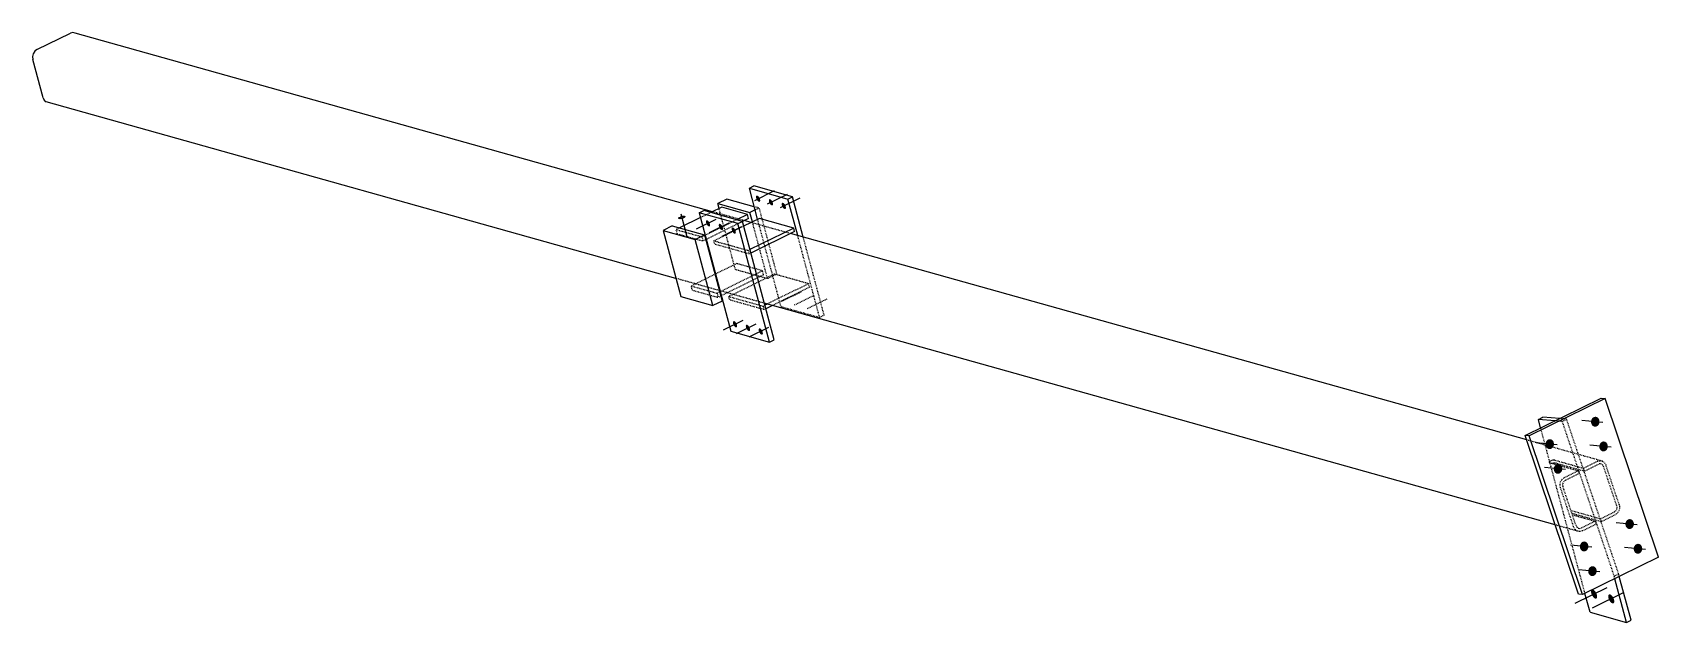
# Model space of a CAD drawing. Header units: millimetres. Extents: x 7 to 46972, y 6 to 1565.
# Drawn here: x 42728 to 46972, y 26 to 1565 of the extents above; entities that cross this region are included whole.
import ezdxf

# ---------------------------------------------------------------- set-up
doc = ezdxf.new("R2010")
doc.units = ezdxf.units.MM
doc.linetypes.add('DXK_LINE_DOT2', pattern=[3.9198, 1.9599, -1.9599])
doc.layers.add('STÅL', color=7, linetype='Continuous')

msp = doc.modelspace()

# ---------------------------------------------------------------- hatches: boundary and pattern name
at = {"layer": 'STÅL', "linetype": 'Continuous'}
for points in [[(44625.8, 1133.2), (44626.5, 1131.5), (44627.1, 1129.7), (44627.4, 1128.1), (44627.5, 1126.6), (44627.3, 1125.2), (44626.9, 1124.2), (44626.3, 1123.5), (44625.5, 1123.1), (44624.6, 1123), (44623.5, 1123.4), (44622.4, 1124.1), (44621.2, 1125.1), (44620.1, 1126.3), (44619.1, 1127.8), (44618.2, 1129.4), (44617.4, 1131.2), (44616.9, 1132.9), (44616.6, 1134.5), (44616.5, 1136.1), (44616.6, 1137.4), (44617, 1138.4), (44617.6, 1139.1), (44618.4, 1139.5), (44619.4, 1139.6), (44620.4, 1139.2), (44621.6, 1138.6), (44622.7, 1137.6), (44623.8, 1136.3), (44624.9, 1134.8)], [(44659.3, 1123.8), (44660.1, 1122.1), (44660.6, 1120.3), (44661, 1118.7), (44661, 1117.2), (44660.9, 1115.8), (44660.5, 1114.8), (44659.9, 1114.1), (44659.1, 1113.7), (44658.2, 1113.6), (44657.1, 1114), (44656, 1114.7), (44654.8, 1115.6), (44653.7, 1116.9), (44652.7, 1118.4), (44651.8, 1120), (44651, 1121.8), (44650.5, 1123.5), (44650.1, 1125.1), (44650.1, 1126.7), (44650.2, 1128), (44650.6, 1129), (44651.2, 1129.7), (44652, 1130.1), (44652.9, 1130.2), (44654, 1129.8), (44655.1, 1129.2), (44656.3, 1128.2), (44657.4, 1126.9), (44658.4, 1125.4)], [(44692.9, 1114.4), (44693.7, 1112.6), (44694.2, 1110.9), (44694.5, 1109.3), (44694.6, 1107.7), (44694.5, 1106.4), (44694.1, 1105.4), (44693.5, 1104.7), (44692.7, 1104.3), (44691.7, 1104.2), (44690.7, 1104.6), (44689.5, 1105.3), (44688.4, 1106.2), (44687.3, 1107.5), (44686.2, 1109), (44685.3, 1110.6), (44684.6, 1112.4), (44684, 1114.1), (44683.7, 1115.7), (44683.6, 1117.3), (44683.8, 1118.6), (44684.2, 1119.6), (44684.8, 1120.3), (44685.6, 1120.7), (44686.5, 1120.8), (44687.6, 1120.4), (44688.7, 1119.8), (44689.9, 1118.8), (44691, 1117.5), (44692, 1116)], [(44495, 1068.9), (44495.8, 1067.2), (44496.3, 1065.5), (44496.7, 1063.8), (44496.7, 1062.3), (44496.6, 1061), (44496.2, 1060), (44495.6, 1059.2), (44494.8, 1058.8), (44493.9, 1058.8), (44492.8, 1059.1), (44491.7, 1059.8), (44490.5, 1060.8), (44489.4, 1062.1), (44488.4, 1063.6), (44487.5, 1065.2), (44486.7, 1066.9), (44486.2, 1068.6), (44485.8, 1070.3), (44485.8, 1071.8), (44485.9, 1073.1), (44486.3, 1074.2), (44486.9, 1074.9), (44487.7, 1075.3), (44488.6, 1075.3), (44489.7, 1075), (44490.8, 1074.3), (44492, 1073.3), (44493.1, 1072.1), (44494.1, 1070.6)], [(44528.6, 1059.5), (44529.4, 1057.8), (44529.9, 1056.1), (44530.2, 1054.4), (44530.3, 1052.9), (44530.2, 1051.6), (44529.8, 1050.6), (44529.2, 1049.8), (44528.4, 1049.4), (44527.4, 1049.4), (44526.4, 1049.7), (44525.2, 1050.4), (44524.1, 1051.4), (44523, 1052.7), (44521.9, 1054.2), (44521, 1055.8), (44520.3, 1057.5), (44519.7, 1059.2), (44519.4, 1060.9), (44519.3, 1062.4), (44519.5, 1063.7), (44519.9, 1064.8), (44520.5, 1065.5), (44521.3, 1065.9), (44522.2, 1065.9), (44523.3, 1065.6), (44524.4, 1064.9), (44525.6, 1063.9), (44526.7, 1062.7), (44527.7, 1061.2)], [(44562.2, 1050.1), (44562.9, 1048.4), (44563.5, 1046.7), (44563.8, 1045), (44563.9, 1043.5), (44563.7, 1042.2), (44563.4, 1041.2), (44562.8, 1040.4), (44562, 1040), (44561, 1040), (44559.9, 1040.3), (44558.8, 1041), (44557.7, 1042), (44556.6, 1043.3), (44555.5, 1044.8), (44554.6, 1046.4), (44553.9, 1048.1), (44553.3, 1049.8), (44553, 1051.5), (44552.9, 1053), (44553.1, 1054.3), (44553.5, 1055.4), (44554.1, 1056.1), (44554.9, 1056.5), (44555.8, 1056.5), (44556.9, 1056.2), (44558, 1055.5), (44559.1, 1054.5), (44560.3, 1053.3), (44561.3, 1051.8)], [(44565.6, 805.7), (44566.3, 804), (44566.9, 802.3), (44567.2, 800.6), (44567.3, 799.1), (44567.1, 797.8), (44566.7, 796.7), (44566.1, 796), (44565.3, 795.6), (44564.4, 795.6), (44563.3, 795.9), (44562.2, 796.6), (44561, 797.6), (44559.9, 798.8), (44558.9, 800.3), (44558, 802), (44557.2, 803.7), (44556.7, 805.4), (44556.4, 807.1), (44556.3, 808.6), (44556.4, 809.9), (44556.8, 810.9), (44557.4, 811.7), (44558.2, 812.1), (44559.2, 812.1), (44560.2, 811.8), (44561.4, 811.1), (44562.5, 810.1), (44563.6, 808.8), (44564.7, 807.3)], [(44599.2, 796.3), (44599.9, 794.6), (44600.4, 792.9), (44600.8, 791.2), (44600.9, 789.7), (44600.7, 788.4), (44600.3, 787.3), (44599.7, 786.6), (44598.9, 786.2), (44598, 786.2), (44596.9, 786.5), (44595.8, 787.2), (44594.6, 788.2), (44593.5, 789.4), (44592.5, 790.9), (44591.6, 792.6), (44590.8, 794.3), (44590.3, 796), (44590, 797.7), (44589.9, 799.2), (44590, 800.5), (44590.4, 801.5), (44591, 802.3), (44591.8, 802.7), (44592.8, 802.7), (44593.8, 802.4), (44595, 801.7), (44596.1, 800.7), (44597.2, 799.4), (44598.2, 797.9)], [(44632.7, 786.9), (44633.5, 785.2), (44634, 783.5), (44634.3, 781.8), (44634.4, 780.3), (44634.3, 779), (44633.9, 777.9), (44633.3, 777.2), (44632.5, 776.8), (44631.5, 776.8), (44630.5, 777.1), (44629.3, 777.8), (44628.2, 778.8), (44627.1, 780), (44626.1, 781.5), (44625.1, 783.2), (44624.4, 784.9), (44623.9, 786.6), (44623.5, 788.3), (44623.5, 789.8), (44623.6, 791.1), (44624, 792.1), (44624.6, 792.9), (44625.4, 793.3), (44626.3, 793.3), (44627.4, 793), (44628.5, 792.3), (44629.7, 791.3), (44630.8, 790), (44631.8, 788.5)], [(46796.3, 550.7), (46796.7, 553.3), (46797.7, 555.8), (46799, 558.1), (46800.7, 560), (46802.7, 561.4), (46804.9, 562.3), (46807.2, 562.7), (46809.5, 562.5), (46811.7, 561.7), (46813.7, 560.5), (46815.5, 558.7), (46816.8, 556.6), (46817.8, 554.1), (46818.3, 551.5), (46818.3, 548.8), (46817.8, 546.1), (46816.9, 543.6), (46815.5, 541.3), (46813.8, 539.5), (46811.8, 538), (46809.6, 537.1), (46807.3, 536.7), (46805, 536.9), (46802.8, 537.7), (46800.8, 539), (46799.1, 540.7), (46797.7, 542.9), (46796.8, 545.3), (46796.3, 547.9)], [(46677.4, 492.3), (46677.9, 494.9), (46678.8, 497.4), (46680.2, 499.7), (46681.9, 501.6), (46683.9, 503), (46686.1, 503.9), (46688.4, 504.3), (46690.7, 504.1), (46692.9, 503.4), (46694.9, 502.1), (46696.6, 500.3), (46698, 498.2), (46698.9, 495.7), (46699.4, 493.1), (46699.4, 490.4), (46699, 487.7), (46698, 485.2), (46696.7, 482.9), (46695, 481.1), (46693, 479.6), (46690.8, 478.7), (46688.5, 478.3), (46686.2, 478.5), (46684, 479.3), (46682, 480.6), (46680.3, 482.3), (46678.9, 484.5), (46677.9, 486.9), (46677.4, 489.5)], [(46817.9, 486.3), (46818.4, 488.9), (46819.3, 491.4), (46820.7, 493.7), (46822.4, 495.6), (46824.4, 497), (46826.6, 497.9), (46828.9, 498.3), (46831.2, 498.1), (46833.4, 497.3), (46835.4, 496.1), (46837.1, 494.3), (46838.5, 492.2), (46839.4, 489.7), (46839.9, 487.1), (46840, 484.4), (46839.5, 481.7), (46838.5, 479.2), (46837.2, 476.9), (46835.5, 475.1), (46833.5, 473.6), (46831.3, 472.7), (46829, 472.3), (46826.7, 472.5), (46824.5, 473.3), (46822.5, 474.6), (46820.8, 476.3), (46819.4, 478.5), (46818.4, 480.9), (46818, 483.5)], [(46699.1, 427.9), (46699.6, 430.5), (46700.5, 433), (46701.9, 435.3), (46703.6, 437.2), (46705.6, 438.6), (46707.8, 439.5), (46710.1, 439.9), (46712.4, 439.7), (46714.6, 439), (46716.6, 437.7), (46718.3, 435.9), (46719.7, 433.8), (46720.6, 431.3), (46721.1, 428.7), (46721.1, 426), (46720.6, 423.3), (46719.7, 420.8), (46718.4, 418.5), (46716.6, 416.7), (46714.7, 415.2), (46712.5, 414.3), (46710.2, 413.9), (46707.9, 414.1), (46705.7, 414.9), (46703.7, 416.2), (46701.9, 417.9), (46700.6, 420.1), (46699.6, 422.5), (46699.1, 425.1)], [(46886.1, 283.9), (46886.5, 286.5), (46887.5, 289), (46888.8, 291.3), (46890.5, 293.2), (46892.5, 294.6), (46894.7, 295.5), (46897, 295.9), (46899.3, 295.7), (46901.5, 294.9), (46903.5, 293.7), (46905.2, 291.9), (46906.6, 289.8), (46907.6, 287.3), (46908.1, 284.7), (46908.1, 282), (46907.6, 279.3), (46906.7, 276.8), (46905.3, 274.5), (46903.6, 272.7), (46901.6, 271.2), (46899.4, 270.3), (46897.1, 269.9), (46894.8, 270.1), (46892.6, 270.9), (46890.6, 272.2), (46888.9, 273.9), (46887.5, 276.1), (46886.6, 278.5), (46886.1, 281.1)], [(46767.2, 225.5), (46767.7, 228.1), (46768.6, 230.6), (46770, 232.9), (46771.7, 234.8), (46773.7, 236.2), (46775.9, 237.1), (46778.2, 237.5), (46780.5, 237.3), (46782.7, 236.5), (46784.7, 235.3), (46786.4, 233.5), (46787.8, 231.4), (46788.7, 228.9), (46789.2, 226.3), (46789.2, 223.6), (46788.8, 220.9), (46787.8, 218.4), (46786.5, 216.1), (46784.8, 214.3), (46782.8, 212.8), (46780.6, 211.9), (46778.3, 211.5), (46776, 211.7), (46773.8, 212.5), (46771.8, 213.8), (46770, 215.5), (46768.7, 217.7), (46767.7, 220.1), (46767.2, 222.7)], [(46907.7, 219.5), (46908.2, 222.1), (46909.1, 224.6), (46910.5, 226.9), (46912.2, 228.8), (46914.2, 230.2), (46916.4, 231.1), (46918.7, 231.5), (46921, 231.3), (46923.2, 230.5), (46925.2, 229.3), (46926.9, 227.5), (46928.3, 225.4), (46929.2, 222.9), (46929.7, 220.3), (46929.7, 217.6), (46929.3, 214.9), (46928.3, 212.4), (46927, 210.1), (46925.3, 208.3), (46923.3, 206.8), (46921.1, 205.9), (46918.8, 205.5), (46916.5, 205.7), (46914.3, 206.5), (46912.3, 207.8), (46910.5, 209.5), (46909.2, 211.7), (46908.2, 214.1), (46907.7, 216.7)], [(46788.9, 161.1), (46789.4, 163.7), (46790.3, 166.2), (46791.6, 168.5), (46793.4, 170.4), (46795.4, 171.8), (46797.5, 172.7), (46799.8, 173.1), (46802.1, 172.9), (46804.3, 172.1), (46806.4, 170.9), (46808.1, 169.1), (46809.4, 167), (46810.4, 164.5), (46810.9, 161.9), (46810.9, 159.2), (46810.4, 156.5), (46809.5, 154), (46808.1, 151.7), (46806.4, 149.9), (46804.4, 148.4), (46802.2, 147.5), (46799.9, 147.1), (46797.6, 147.3), (46795.4, 148.1), (46793.4, 149.4), (46791.7, 151.1), (46790.3, 153.3), (46789.4, 155.7), (46788.9, 158.3)], [(46809.7, 103.1), (46810.7, 100.7), (46811.5, 98.2), (46812, 95.8), (46812.1, 93.6), (46811.9, 91.7), (46811.3, 90.2), (46810.5, 89.1), (46809.3, 88.6), (46807.9, 88.5), (46806.4, 89), (46804.8, 90), (46803.1, 91.4), (46801.5, 93.2), (46800, 95.4), (46798.7, 97.8), (46797.6, 100.2), (46796.9, 102.7), (46796.4, 105.1), (46796.3, 107.3), (46796.5, 109.2), (46797, 110.7), (46797.9, 111.8), (46799.1, 112.3), (46800.4, 112.4), (46802, 111.9), (46803.6, 110.9), (46805.3, 109.5), (46806.9, 107.7), (46808.4, 105.5)], [(46854.4, 90.6), (46855.5, 88.1), (46856.3, 85.6), (46856.8, 83.2), (46856.9, 81), (46856.7, 79.2), (46856.1, 77.6), (46855.2, 76.6), (46854.1, 76), (46852.7, 76), (46851.2, 76.5), (46849.6, 77.4), (46847.9, 78.9), (46846.3, 80.7), (46844.8, 82.9), (46843.5, 85.2), (46842.4, 87.7), (46841.6, 90.2), (46841.2, 92.6), (46841, 94.8), (46841.3, 96.7), (46841.8, 98.2), (46842.7, 99.2), (46843.8, 99.8), (46845.2, 99.8), (46846.7, 99.4), (46848.4, 98.4), (46850, 96.9), (46851.6, 95.1), (46853.1, 93)]]:
    msp.add_hatch(color=96, dxfattribs=at).paths.add_polyline_path(points)

# ---------------------------------------------------------------- linework, layer by layer
at = {"layer": 'STÅL', "color": 2, "linetype": 'Continuous'}
for p, q in [((42739.6, 1520.1), (42826.8, 1563)), ((42833.2, 1564.6), (42826.8, 1563)), ((42839.4, 1563.2), (42833.2, 1564.6)), ((44502.9, 1097.4), (42839.4, 1563.2)), ((42729.8, 1509.3), (42728, 1501.7)), ((42728, 1501.7), (42728.6, 1494.2)), ((42755.4, 1394.4), (42728.6, 1494.2)), ((42733.9, 1515.8), (42729.8, 1509.3)), ((42739.6, 1520.1), (42733.9, 1515.8)), ((42755.4, 1394.4), (42758.5, 1388)), ((42758.5, 1388), (42763.5, 1383.8)), ((44407.6, 923.5), (42763.5, 1383.8)), ((44599.1, 1158.7), (44611, 1164.5)), ((44599.1, 1158.7), (44699.8, 1130.5)), ((44620.8, 1077.7), (44599.1, 1158.7)), ((44711.7, 1136.3), (44611, 1164.5)), ((44527, 1109.2), (44498.4, 1095.2)), ((44540.4, 1130.5), (44516.6, 1118.8)), ((44520.1, 1105.8), (44516.6, 1118.8)), ((44516.6, 1118.8), (44600.6, 1095.3)), ((44594.1, 1090.4), (44527, 1109.2)), ((44612, 1110.4), (44540.4, 1130.5)), ((44699.8, 1130.5), (44711.7, 1136.3)), ((44725.4, 1035.1), (44699.8, 1130.5)), ((44739.9, 1031), (44711.7, 1136.3)), ((44471.7, 1082.1), (44416.8, 1055.1)), ((44468.4, 1094.5), (44480.3, 1100.3)), ((44569.1, 1066.3), (44468.4, 1094.5)), ((44468.4, 1094.5), (44551.1, 785.9)), ((44581, 1072.1), (44480.3, 1100.3)), ((44594.1, 1090.4), (44565.6, 1076.4)), ((44569.1, 1066.3), (44581, 1072.1)), ((44651.8, 757.6), (44569.1, 1066.3)), ((44663.7, 763.5), (44581, 1072.1)), ((44597, 1079.5), (44581.1, 1071.7)), ((44625.4, 1080), (44584.3, 1059.8)), ((44603.5, 1069.2), (44586, 1074.1)), ((44597, 1079.5), (44594.1, 1090.4)), ((44614.3, 1102.1), (44600.6, 1095.3)), ((44607.1, 1071), (44600.6, 1095.3)), ((44714.9, 1054.9), (44625.4, 1080)), ((44397.8, 1060.4), (44374, 1048.8)), ((44374, 1048.8), (44420.2, 876.3)), ((44374, 1048.8), (44458, 1025.2)), ((44397.8, 1060.4), (44481.7, 1036.9)), ((44458, 1025.2), (44481.7, 1036.9)), ((44504.2, 852.8), (44458, 1025.2)), ((44481.7, 1036.9), (44527.9, 864.5)), ((44484, 1036.3), (44482.1, 1035.4)), ((44486.9, 1025.4), (44485, 1024.5)), ((44714.9, 1054.9), (44600.7, 998.8)), ((44717.3, 1045.8), (44603.1, 989.7)), ((46628.4, 502.2), (44706.3, 1040.4)), ((44717.3, 1045.8), (44714.9, 1054.9)), ((44522.9, 891.2), (44520.6, 891.8)), ((44420.2, 876.3), (44504.2, 852.8)), ((44527.9, 864.5), (44504.2, 852.8)), ((44523.4, 889.2), (44521.5, 888.3)), ((44526.3, 878.3), (44524.5, 877.4)), ((46702.9, 280.8), (44638.1, 858.9)), ((44646, 856.7), (44639.6, 853.5)), ((44659.3, 853), (44642, 844.4)), ((44551.1, 785.9), (44651.8, 757.6)), ((44651.8, 757.6), (44663.7, 763.5)), ((46624.4, 514.2), (46822.4, 611.5)), ((46833, 610.6), (46634.9, 513.3)), ((46822.4, 611.5), (46833, 610.6)), ((46972.3, 196.6), (46833, 610.6)), ((46658.8, 556), (46670.7, 561.8)), ((46664.7, 534), (46658.8, 556)), ((46702, 552.3), (46658.8, 556)), ((46713.9, 558.1), (46670.7, 561.8)), ((46763.7, 100.2), (46624.4, 514.2)), ((46634.9, 513.3), (46624.4, 514.2)), ((46774.2, 99.3), (46634.9, 513.3)), ((46972.3, 196.6), (46774.2, 99.3)), ((46888.7, 26.4), (46858.2, 140.5)), ((46900.6, 32.2), (46870, 146.3)), ((46774.2, 99.3), (46763.7, 100.2)), ((46793.6, 53), (46780.4, 102.3)), ((46793.6, 53), (46888.7, 26.4)), ((46888.7, 26.4), (46900.6, 32.2))]:
    msp.add_line(p, q, dxfattribs=at)
at = {"layer": 'STÅL', "color": 96, "linetype": 'Continuous'}
for p, q in [((44613.3, 1127), (44664.8, 1152.3)), ((44646.8, 1117.6), (44698.3, 1142.9)), ((44680.4, 1108.2), (44731.9, 1133.5)), ((44415.2, 1081.1), (44416.3, 1082.4)), ((44415.3, 1080), (44415.2, 1081.1)), ((44416.5, 1079.3), (44415.3, 1080)), ((44416.2, 1081.3), (44417.1, 1082.4)), ((44416.3, 1080.3), (44416.2, 1081.3)), ((44417.3, 1079.7), (44416.3, 1080.3)), ((44418.7, 1079.1), (44416.5, 1079.3)), ((44416.5, 1079.3), (44416.5, 1079.3)), ((44417.1, 1082.4), (44419, 1083.5)), ((44419.3, 1079.5), (44417.3, 1079.7)), ((44417.3, 1079.7), (44417.3, 1079.7)), ((44421.6, 1079.4), (44418.7, 1079.1)), ((44419, 1083.5), (44421.4, 1084.5)), ((44419, 1083.5), (44419, 1083.5)), ((44421.7, 1079.7), (44419.3, 1079.5)), ((44420.5, 1091.5), (44436.3, 1032.5)), ((44421.4, 1084.5), (44424, 1085.1)), ((44424.6, 1080.1), (44421.6, 1079.4)), ((44424.4, 1080.4), (44421.7, 1079.7)), ((44424, 1085.1), (44426.5, 1085.4)), ((44424.2, 1085.5), (44427, 1085.8)), ((44426.8, 1081.3), (44424.4, 1080.4)), ((44427.4, 1081.2), (44424.6, 1080.1)), ((44426.5, 1085.4), (44428.4, 1085.2)), ((44428.6, 1082.5), (44426.8, 1081.3)), ((44426.8, 1081.3), (44426.8, 1081.3)), ((44427, 1085.8), (44429.2, 1085.6)), ((44429.4, 1082.5), (44427.4, 1081.2)), ((44427.4, 1081.2), (44427.4, 1081.2)), ((44428.4, 1085.2), (44428.4, 1085.2)), ((44428.4, 1085.2), (44429.5, 1084.5)), ((44429.6, 1083.6), (44428.6, 1082.5)), ((44429.2, 1085.6), (44429.2, 1085.6)), ((44429.2, 1085.6), (44430.5, 1084.8)), ((44430.5, 1083.8), (44429.4, 1082.5)), ((44429.5, 1084.5), (44429.6, 1083.6)), ((44430.5, 1084.8), (44430.5, 1083.8)), ((44511.9, 1077.2), (44460.4, 1051.9)), ((44545.4, 1067.8), (44493.9, 1042.5)), ((44579, 1058.4), (44527.5, 1033.1)), ((44582.4, 814), (44530.9, 788.7)), ((44616, 804.6), (44564.5, 779.3)), ((44649.5, 795.2), (44598, 769.9)), ((46827, 548), (46771.8, 552.8)), ((46708.2, 489.6), (46652.9, 494.4)), ((46848.7, 483.6), (46793.5, 488.4)), ((46729.8, 425.2), (46674.6, 430)), ((46916.8, 281.2), (46861.6, 286)), ((46797.9, 222.8), (46742.7, 227.6)), ((46938.4, 216.8), (46883.2, 221.6)), ((46819.6, 158.4), (46764.4, 163.2)), ((46837.5, 116.8), (46754.3, 75.9)), ((46882.2, 104.3), (46799, 63.4))]:
    msp.add_line(p, q, dxfattribs=at)
at = {"layer": 'STÅL', "color": 7, "linetype": 'DXK_LINE_DOT2'}
for p, q in [((44562.8, 946.4), (44520.1, 1105.8)), ((44624.3, 1107), (44612, 1110.4)), ((44624.3, 1107), (44614.3, 1102.1)), ((44624.3, 1107), (44670.5, 934.5)), ((44498.4, 1095.2), (44471.7, 1082.1)), ((44565.6, 1076.4), (44484, 1036.3)), ((44581.1, 1071.7), (44486.9, 1025.4)), ((44586, 1074.1), (44502.9, 1097.4)), ((44706.3, 1040.4), (44603.5, 1069.2)), ((44646.8, 922.9), (44607.1, 1071)), ((44681.8, 850.1), (44620.8, 1077.7)), ((44416.8, 1055.1), (44408.1, 1050.8)), ((44408.1, 1050.8), (44475.3, 1032)), ((44411, 1039.9), (44408.1, 1050.8)), ((44411, 1039.9), (44478.2, 1021.1)), ((44482.1, 1035.4), (44475.3, 1032)), ((44475.3, 1032), (44478.2, 1021.1)), ((44485, 1024.5), (44478.2, 1021.1)), ((44584.3, 1059.8), (44506.5, 1021.6)), ((44506.5, 1021.6), (44596.1, 996.5)), ((44509, 1012.5), (44506.5, 1021.6)), ((44782.5, 821.9), (44725.4, 1035.1)), ((44794.4, 827.7), (44739.9, 1031)), ((44598.5, 987.4), (44509, 1012.5)), ((44600.7, 998.8), (44596.1, 996.5)), ((44596.1, 996.5), (44598.5, 987.4)), ((44603.1, 989.7), (44598.5, 987.4)), ((44566.4, 962.2), (44447.5, 903.8)), ((44633.5, 943.4), (44523.4, 889.2)), ((44664.3, 934.7), (44545.5, 876.3)), ((44646.8, 922.9), (44562.8, 946.4)), ((44633.5, 943.4), (44566.4, 962.2)), ((44636.4, 932.5), (44633.5, 943.4)), ((44670.5, 934.5), (44646.8, 922.9)), ((44753.8, 909.7), (44664.3, 934.7)), ((44520.6, 891.8), (44407.6, 923.5)), ((44447.5, 903.8), (44514.7, 885)), ((44450.4, 892.9), (44447.5, 903.8)), ((44450.4, 892.9), (44517.6, 874.1)), ((44636.4, 932.5), (44526.3, 878.3)), ((44753.8, 909.7), (44646, 856.7)), ((44756.3, 900.6), (44659.3, 853)), ((44756.3, 900.6), (44753.8, 909.7)), ((44521.5, 888.3), (44514.7, 885)), ((44514.7, 885), (44517.6, 874.1)), ((44524.5, 877.4), (44517.6, 874.1)), ((44638.1, 858.9), (44522.9, 891.2)), ((44545.5, 876.3), (44635, 851.3)), ((44547.9, 867.3), (44545.5, 876.3)), ((44637.4, 842.2), (44547.9, 867.3)), ((44639.6, 853.5), (44635, 851.3)), ((44635, 851.3), (44637.4, 842.2)), ((44681.8, 850.1), (44782.5, 821.9)), ((44642, 844.4), (44637.4, 842.2)), ((44794.4, 827.7), (44782.5, 821.9)), ((46720.6, 550.7), (46702, 552.3)), ((46732.4, 556.5), (46713.9, 558.1)), ((46720.6, 550.7), (46732.4, 556.5)), ((46868.3, 152.8), (46732.4, 556.5)), ((46780.4, 102.3), (46664.7, 534)), ((46720.6, 550.7), (46856.4, 146.9)), ((46826.3, 446.8), (46628.4, 502.2)), ((46688.3, 446.1), (46687.1, 444.8)), ((46687.1, 444.8), (46687.2, 443.6)), ((46687.2, 443.6), (46688.5, 442.9)), ((46690.5, 447.5), (46688.3, 446.1)), ((46688.5, 442.9), (46762.9, 422)), ((46693.4, 448.7), (46690.5, 447.5)), ((46696.6, 449.5), (46693.4, 448.7)), ((46694.7, 441.1), (46695.4, 441.4)), ((46695.4, 441.4), (46698.6, 442.2)), ((46699.6, 449.7), (46696.6, 449.5)), ((46698.6, 442.2), (46701.6, 442.5)), ((46702, 449.5), (46699.6, 449.7)), ((46701.6, 442.5), (46703.9, 442.2)), ((46702, 449.5), (46776.4, 428.6)), ((46703.9, 442.2), (46778.9, 421.2)), ((46776.4, 428.6), (46813.2, 446.8)), ((46778.9, 421.2), (46776.4, 428.6)), ((46778.9, 421.2), (46815.7, 439.3)), ((46813.2, 446.8), (46819.8, 448.3)), ((46819.7, 440.3), (46815.7, 439.3)), ((46823.6, 439.4), (46819.7, 440.3)), ((46819.8, 448.3), (46826.3, 446.8)), ((46826.8, 436.8), (46823.6, 439.4)), ((46826.3, 446.8), (46831.7, 442.5)), ((46829, 432.9), (46826.8, 436.8)), ((46863.3, 330.9), (46829, 432.9)), ((46831.7, 442.5), (46835.3, 436)), ((46869.6, 334), (46835.3, 436)), ((46715.3, 385.3), (46716.7, 393)), ((46716.5, 377.6), (46715.3, 385.3)), ((46716.7, 393), (46720.5, 399.5)), ((46720.5, 399.5), (46726.1, 403.9)), ((46723, 389.9), (46722.1, 385.3)), ((46722.1, 385.3), (46722.8, 380.7)), ((46725.2, 393.9), (46723, 389.9)), ((46728.6, 396.5), (46725.2, 393.9)), ((46762.9, 422), (46726.1, 403.9)), ((46765.4, 414.6), (46728.6, 396.5)), ((46762.9, 422), (46765.4, 414.6)), ((46750.8, 275.6), (46716.5, 377.6)), ((46757.1, 278.8), (46722.8, 380.7)), ((46743.7, 318.6), (46820.7, 297)), ((46746.2, 311.2), (46823.2, 289.6)), ((46747.6, 307.1), (46807.2, 290.4)), ((46820.7, 297), (46857.5, 315.1)), ((46823.2, 289.6), (46860, 307.7)), ((46857.5, 315.1), (46860.9, 317.8)), ((46865.6, 312.1), (46860, 307.7)), ((46860.9, 317.8), (46863.2, 321.7)), ((46863.2, 321.7), (46864, 326.3)), ((46864, 326.3), (46863.3, 330.9)), ((46869.4, 318.6), (46865.6, 312.1)), ((46870.8, 326.4), (46869.4, 318.6)), ((46869.6, 334), (46870.8, 326.4)), ((46759.9, 264.8), (46702.9, 280.8)), ((46754.4, 269.1), (46750.8, 275.6)), ((46759.9, 264.8), (46754.4, 269.1)), ((46757.1, 278.8), (46759.3, 274.9)), ((46759.3, 274.9), (46762.6, 272.3)), ((46766.4, 263.3), (46759.9, 264.8)), ((46762.6, 272.3), (46766.5, 271.4)), ((46772.9, 264.9), (46766.4, 263.3)), ((46766.5, 271.4), (46770.4, 272.3)), ((46807.2, 290.4), (46770.4, 272.3)), ((46809.7, 283), (46772.9, 264.9)), ((46807.2, 290.4), (46809.7, 283)), ((46820.7, 297), (46823.2, 289.6)), ((46856.4, 146.9), (46868.3, 152.8)), ((46858.2, 140.5), (46856.4, 146.9)), ((46870, 146.3), (46868.3, 152.8))]:
    msp.add_line(p, q, dxfattribs=at)
at = {"layer": 'STÅL', "color": 96, "linetype": 'DXK_LINE_DOT2'}
for p, q in [((44683.8, 863.8), (44735.3, 889.1)), ((44717.4, 854.4), (44768.9, 879.7)), ((44750.9, 845), (44802.4, 870.3))]:
    msp.add_line(p, q, dxfattribs=at)

doc.saveas('drawing.dxf')
